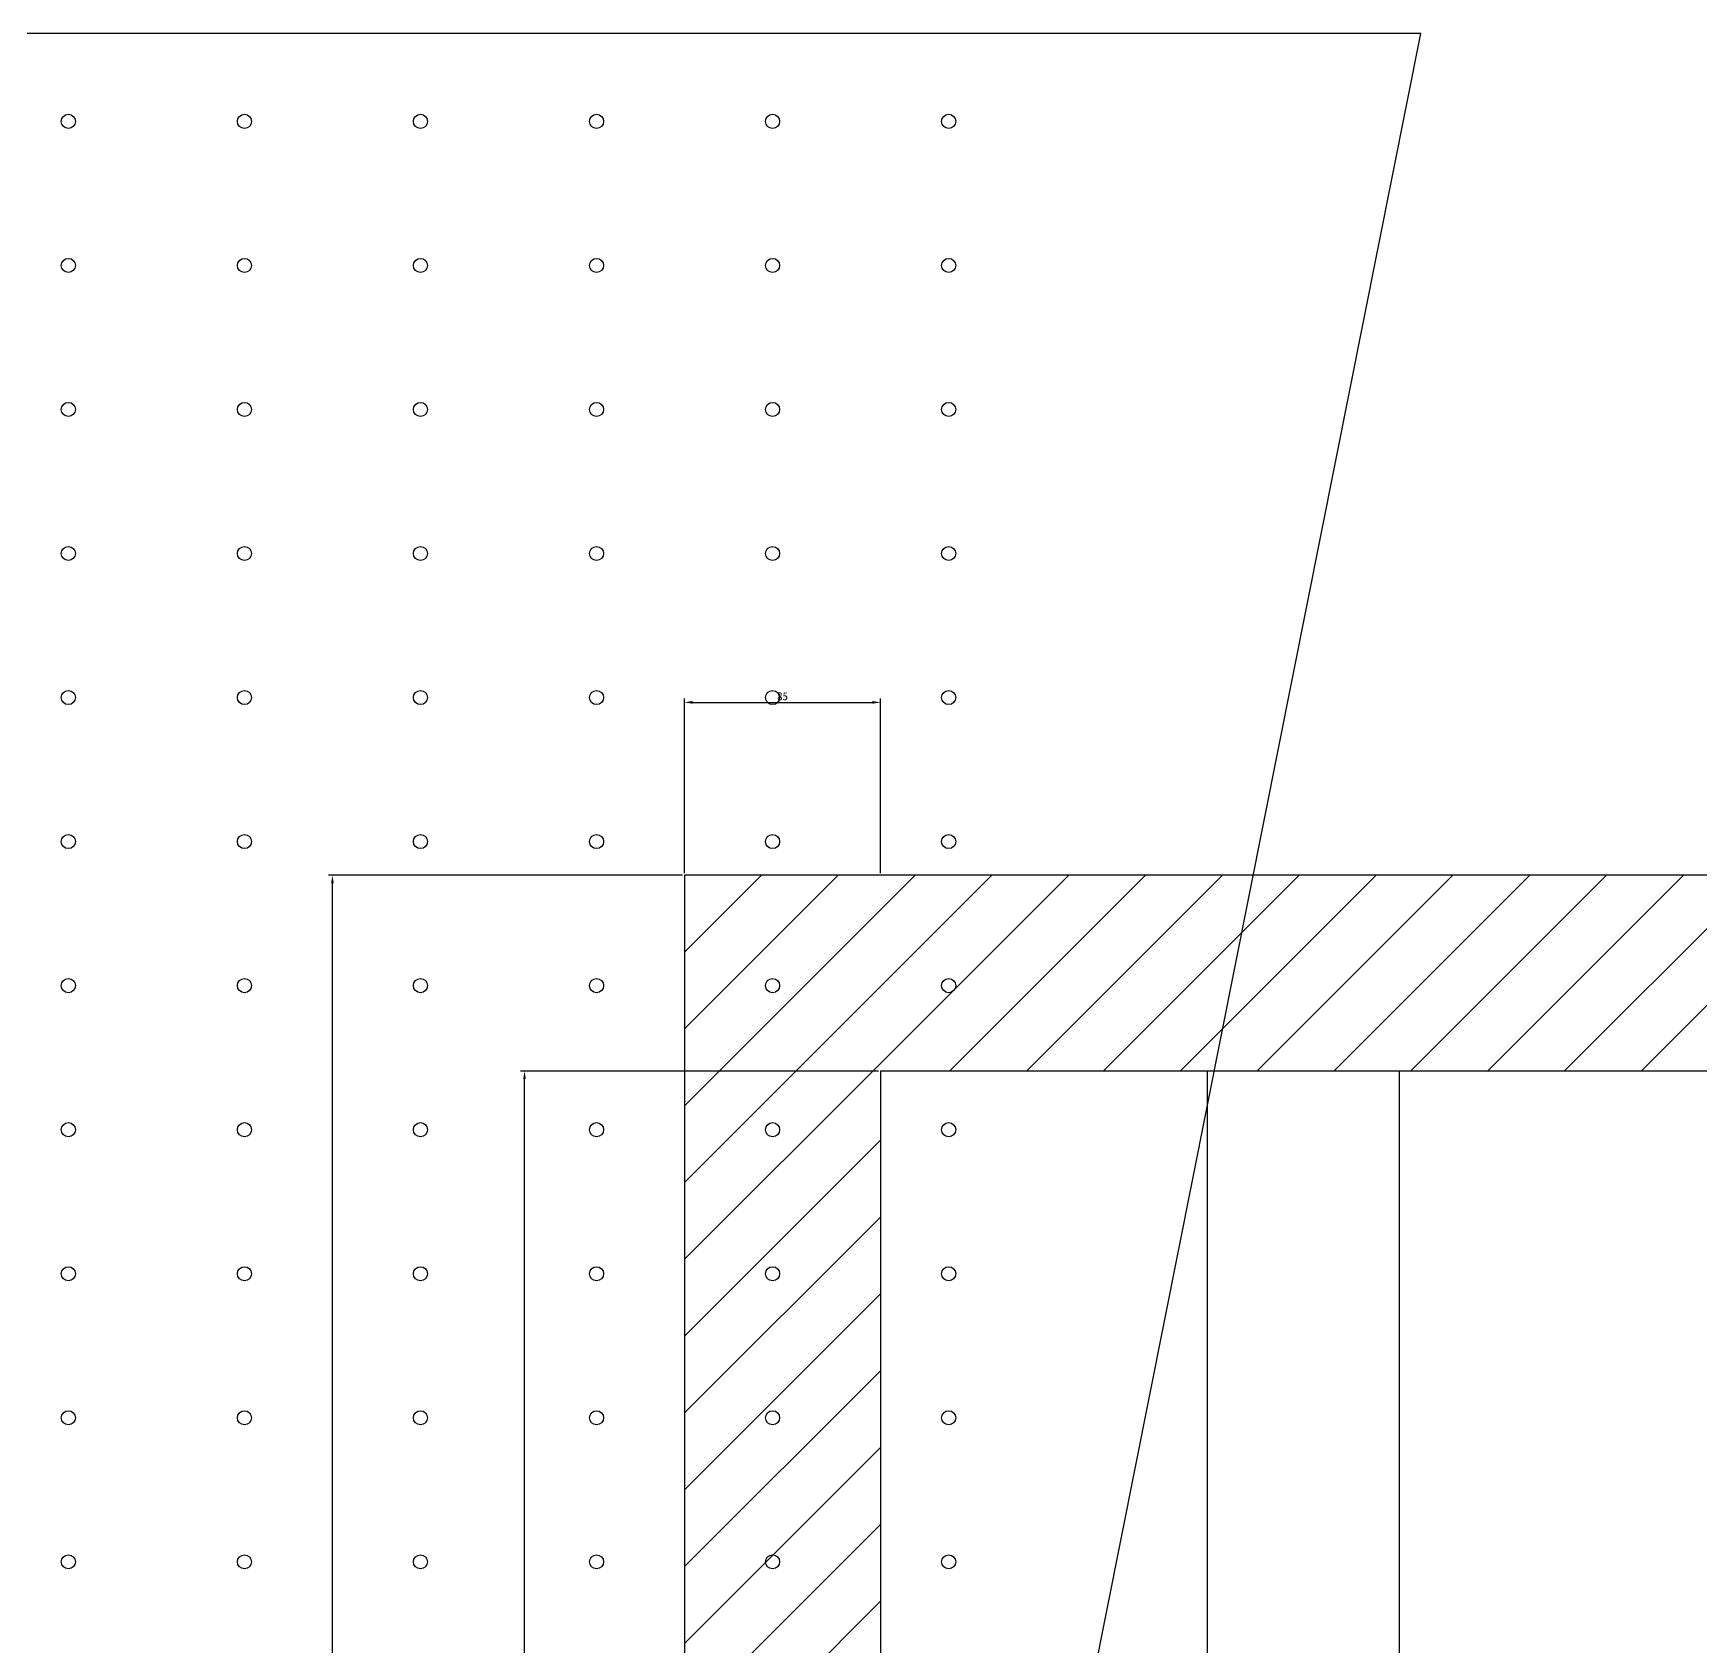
# Model space of a CAD drawing. Header units: metres. Extents: x 25 to 3026, y -95 to 1779.
# Drawn here: x 1927 to 2447, y 816 to 1320 of the extents above; entities that cross this region are included whole.
import ezdxf

# ---------------------------------------------------------------- set-up
doc = ezdxf.new("R2010")
doc.units = ezdxf.units.M
for name, color, linetype in [('BACKFILL', 8, 'Continuous'), ('CAISSON', 7, 'Continuous'), ('CENTER', 8, 'Continuous'), ('DIM', 2, 'Continuous'), ('HATCH', 8, 'Continuous')]:
    doc.layers.add(name, color=color, linetype=linetype)
doc.dimstyles.new('ISO-25', dxfattribs={"dimtxt": 2.5, "dimasz": 2.5, "dimexe": 1.25, "dimexo": 0.625, "dimtad": 1, "dimdsep": 46, "dimtxsty": 'Standard', "dimcen": 2.5, "dimadec": 0, "dimazin": 0, "dimtfac": 1, "dimtmove": 0, "dimatfit": 3, "dimfxl": 1, "dimarcsym": 0})

# ---------------------------------------------------------------- blocks, each defined once
blk = doc.blocks.new('*D14')
at = {"layer": 'Defpoints', "color": 0, "transparency": 16777216}
for p in [(2020, 1057), (2130, 1057), (2130, 265)]:
    blk.add_point(p, dxfattribs=at)
at = {"layer": 'DIM', "color": 0, "lineweight": -2, "transparency": 16777216}
for p, q in [((2129.38, 1057), (2018.75, 1057)), ((2020, 267.5), (2020, 1054.5)), ((2129.38, 265), (2018.75, 265))]:
    blk.add_line(p, q, dxfattribs=at)
at = {"layer": 'DIM', "color": 0, "transparency": 16777216}
for points in [[(2019.58, 1054.5), (2020.42, 1054.5), (2020, 1057)], [(2019.58, 267.5), (2020.42, 267.5), (2020, 265)]]:
    blk.add_solid(points, dxfattribs=at)
at = {"layer": 'DIM', "color": 0, "transparency": 16777216, "insert": (2018.13, 661), "char_height": 2.5, "attachment_point": 5, "rotation": 90}
blk.add_mtext('1100', dxfattribs=at)
blk = doc.blocks.new('*D15')
at = {"layer": 'Defpoints', "color": 0, "transparency": 16777216}
for p in [(2080, 995.8), (2191.2, 995.8), (2191.2, 326.2)]:
    blk.add_point(p, dxfattribs=at)
at = {"layer": 'DIM', "color": 0, "lineweight": -2, "transparency": 16777216}
for p, q in [((2190.58, 995.8), (2078.75, 995.8)), ((2080, 328.7), (2080, 993.3)), ((2190.58, 326.2), (2078.75, 326.2))]:
    blk.add_line(p, q, dxfattribs=at)
at = {"layer": 'DIM', "color": 0, "transparency": 16777216}
for points in [[(2079.58, 993.3), (2080.42, 993.3), (2080, 995.8)], [(2079.58, 328.7), (2080.42, 328.7), (2080, 326.2)]]:
    blk.add_solid(points, dxfattribs=at)
at = {"layer": 'DIM', "color": 0, "transparency": 16777216, "insert": (2078.13, 661), "char_height": 2.5, "attachment_point": 5, "rotation": 90}
blk.add_mtext('930', dxfattribs=at)
blk = doc.blocks.new('*D18')
at = {"layer": 'Defpoints', "color": 0, "transparency": 16777216}
for p in [(2191.2, 1111), (2130, 1057), (2191.2, 1057)]:
    blk.add_point(p, dxfattribs=at)
at = {"layer": 'DIM', "color": 0, "lineweight": -2, "transparency": 16777216}
for p, q in [((2130, 1057.62), (2130, 1112.25)), ((2132.5, 1111), (2188.7, 1111)), ((2191.2, 1057.62), (2191.2, 1112.25))]:
    blk.add_line(p, q, dxfattribs=at)
at = {"layer": 'DIM', "color": 0, "transparency": 16777216}
for points in [[(2132.5, 1111.42), (2132.5, 1110.58), (2130, 1111)], [(2188.7, 1111.42), (2188.7, 1110.58), (2191.2, 1111)]]:
    blk.add_solid(points, dxfattribs=at)
at = {"layer": 'DIM', "color": 0, "transparency": 16777216, "insert": (2160.6, 1112.88), "char_height": 2.5, "attachment_point": 5}
blk.add_mtext('85', dxfattribs=at)

msp = doc.modelspace()

# ---------------------------------------------------------------- linework, layer by layer
at = {"layer": 'BACKFILL'}
msp.add_lwpolyline([(1600, 120), (2155, 290), (2360, 1320), (1600, 1320), (1600, 120)], close=True, dxfattribs=at)
at = {"layer": 'CAISSON'}
for points in [[(2130, 265), (3026.4, 265), (3026.4, 1057), (2130, 1057), (2130, 265)], [(2191.2, 326.2), (2965.2, 326.2), (2965.2, 995.8), (2191.2, 995.8), (2191.2, 326.2)]]:
    msp.add_lwpolyline(points, close=True, dxfattribs=at)
at = {"layer": 'CENTER'}
for p, q in [((2293.32, 326.2), (2293.32, 995.8)), ((2353.32, 326.2), (2353.32, 995.8))]:
    msp.add_line(p, q, dxfattribs=at)
at = {"layer": 'HATCH'}
for p, q in [((2130, 1057), (2130, 1057)), ((2130, 1033), (2154, 1057)), ((2130, 1009), (2178, 1057)), ((2130, 1057), (2130, 1057)), ((2130, 1033), (2154, 1057)), ((2130, 1009), (2178, 1057)), ((2140.8, 995.8), (2202, 1057)), ((2164.8, 995.8), (2226, 1057)), ((2188.8, 995.8), (2250, 1057)), ((2212.8, 995.8), (2274, 1057)), ((2236.8, 995.8), (2298, 1057)), ((2260.8, 995.8), (2322, 1057)), ((2284.8, 995.8), (2346, 1057)), ((2308.8, 995.8), (2370, 1057)), ((2332.8, 995.8), (2394, 1057)), ((2356.8, 995.8), (2418, 1057)), ((2380.8, 995.8), (2442, 1057)), ((2404.8, 995.8), (2466, 1057)), ((2428.8, 995.8), (2490, 1057)), ((2130, 985), (2191.2, 1046.2)), ((2130, 961), (2191.2, 1022.2)), ((2130, 937), (2191.2, 998.2)), ((2130, 913), (2191.2, 974.2)), ((2130, 889), (2191.2, 950.2)), ((2130, 865), (2191.2, 926.2)), ((2130, 841), (2191.2, 902.2)), ((2130, 817), (2191.2, 878.2)), ((2130, 793), (2191.2, 854.2)), ((2130, 769), (2191.2, 830.2))]:
    msp.add_line(p, q, dxfattribs=at)
for centre in [(1937.5, 1292.5), (1992.5, 1292.5), (2047.5, 1292.5), (2102.5, 1292.5), (2157.5, 1292.5), (2212.5, 1292.5), (1937.5, 1247.5), (1992.5, 1247.5), (2047.5, 1247.5), (2102.5, 1247.5), (2157.5, 1247.5), (2212.5, 1247.5), (1937.5, 1202.5), (1992.5, 1202.5), (2047.5, 1202.5), (2102.5, 1202.5), (2157.5, 1202.5), (2212.5, 1202.5), (1937.5, 1157.5), (1992.5, 1157.5), (2047.5, 1157.5), (2102.5, 1157.5), (2157.5, 1157.5), (2212.5, 1157.5), (1937.5, 1112.5), (1992.5, 1112.5), (2047.5, 1112.5), (2102.5, 1112.5), (2157.5, 1112.5), (2212.5, 1112.5), (1937.5, 1067.5), (1992.5, 1067.5), (2047.5, 1067.5), (2102.5, 1067.5), (2157.5, 1067.5), (2212.5, 1067.5), (1937.5, 1022.5), (1992.5, 1022.5), (2047.5, 1022.5), (2102.5, 1022.5), (2157.5, 1022.5), (2212.5, 1022.5), (1937.5, 977.5), (1992.5, 977.5), (2047.5, 977.5), (2102.5, 977.5), (2157.5, 977.5), (2212.5, 977.5), (1937.5, 932.5), (1992.5, 932.5), (2047.5, 932.5), (2102.5, 932.5), (2157.5, 932.5), (2212.5, 932.5), (1937.5, 887.5), (1992.5, 887.5), (2047.5, 887.5), (2102.5, 887.5), (2157.5, 887.5), (2212.5, 887.5), (1937.5, 842.5), (1992.5, 842.5), (2047.5, 842.5), (2102.5, 842.5), (2157.5, 842.5), (2212.5, 842.5)]:
    msp.add_circle(centre, 2.2, dxfattribs=at)

# ---------------------------------------------------------------- dimensions: what is measured, and where the dimension line sits
at = {"layer": 'DIM'}
dim = msp.add_linear_dim(base=(2191.2, 1111), p1=(2130, 1057), p2=(2191.2, 1057), text='85', dimstyle='ISO-25', dxfattribs=at)
dim.commit()
dim.dimension.update_dxf_attribs({"geometry": '*D18', "text_midpoint": (2160.6, 1112.875)})
for base, p1, p2, text, picture, middle in [((2020, 1057), (2130, 265), (2130, 1057), '1100', '*D14', (2018.125, 661)), ((2080, 995.8), (2191.2, 326.2), (2191.2, 995.8), '930', '*D15', (2078.125, 661))]:
    dim = msp.add_linear_dim(base=base, p1=p1, p2=p2, angle=90, text=text, dimstyle='ISO-25', dxfattribs=at)
    dim.commit()
    dim.dimension.update_dxf_attribs({"geometry": picture, "text_midpoint": middle})

doc.saveas('drawing.dxf')
